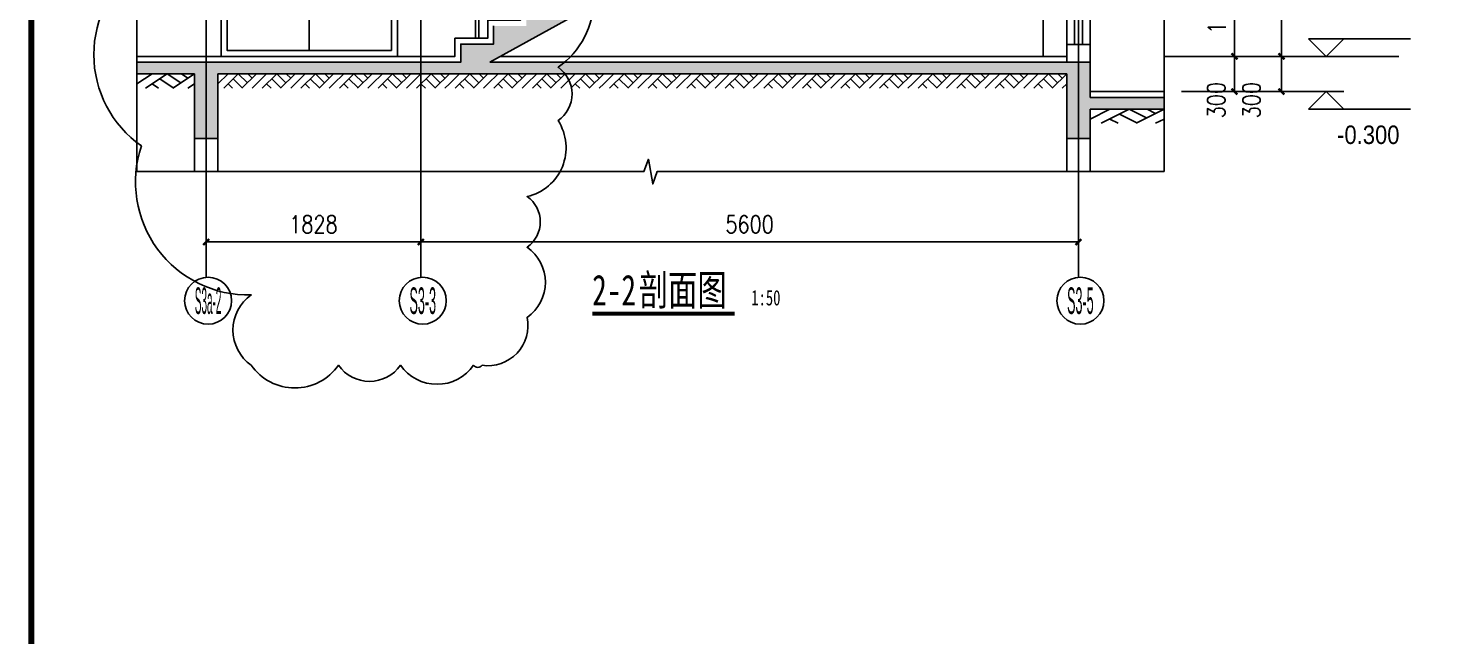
# Model space of a CAD drawing. Extents: x 718358 to 1668613, y -348838 to -159582.
# Drawn here: x 919552 to 931613, y -305044 to -299870 of the extents above; entities that cross this region are included whole.
import ezdxf
from ezdxf.enums import TextEntityAlignment as Align

# ---------------------------------------------------------------- set-up
doc = ezdxf.new("R2010")
doc.units = 0
doc.header["$LTSCALE"] = 1000
doc.linetypes.add('DOTE', pattern=[2.42, 2, -0.2, 0.02, -0.2])
doc.layers.add('建-修订云线', color=202, linetype='Continuous', plot=False)
for name, color, linetype in [('建-可见线', 7, 'Continuous'), ('建-图框', 4, 'Continuous'), ('建-墙体', 2, 'Continuous'), ('建-尺寸', 73, 'Continuous'), ('建-影线', 8, 'Continuous'), ('建-标高', 3, 'Continuous'), ('建-楼梯', 4, 'Continuous'), ('建-符号', 3, 'Continuous'), ('建-符号说明', 7, 'Continuous'), ('建-轴标', 3, 'Continuous'), ('建-轴网', 14, 'DOTE'), ('建-门窗', 4, 'Continuous')]:
    doc.layers.add(name, color=color, linetype=linetype)
doc.styles.add('_TCH_AXIS', font='gt宽度调整.shx', dxfattribs={"bigfont": 'gt国标汉字.shx'})
doc.styles.add('_TCH_DIM', font='gt单线西文.shx', dxfattribs={"width": 0.8, "bigfont": 'gt单线中文.shx'})
doc.styles.add('DIM_FONT', font='SIMPLEX.shx', dxfattribs={"width": 0.8, "bigfont": 'GBCBIG.shx'})
doc.styles.add('黑体字', font='simhei.ttf', dxfattribs={"width": 0.7})
doc.dimstyles.new('DIMN50', dxfattribs={"dimscale": 0.5, "dimtxt": 300, "dimasz": 100, "dimexe": 250, "dimexo": 300, "dimgap": 150, "dimtad": 1, "dimdec": 0, "dimzin": 0, "dimdsep": 46, "dimtxsty": 'DIM_FONT', "dimblk": 'ARCHTICK', "dimcen": 0.09, "dimdle": 1, "dimclrt": 7, "dimazin": 2, "dimtfac": 1, "dimtdec": 0, "dimtix": 1, "dimtmove": 2, "dimatfit": 3, "dimldrblk": 'ARCHTICK', "dimfxl": 1, "dimtolj": 1, "dimtzin": 0, "dimarcsym": 0})

# ---------------------------------------------------------------- blocks, each defined once
blk = doc.blocks.new('_ArchTick')
at = {"color": 0, "linetype": 'ByBlock', "const_width": 0.4}
blk.add_lwpolyline([(-0.5, -0.5), (0.5, 0.5)], dxfattribs=at)
blk = doc.blocks.new('*D3825')
at = {"layer": 'Defpoints', "color": 0, "transparency": 16777216}
for p in [(929223, -300109), (930223, -300109), (929223, -300409)]:
    blk.add_point(p, dxfattribs=at)
at = {"layer": '建-轴标', "color": 0, "lineweight": -2, "transparency": 16777216}
for p, q in [((929373, -300109), (930348, -300109)), ((930223, -300409), (930223, -300108)), ((929373, -300409), (930348, -300409))]:
    blk.add_line(p, q, dxfattribs=at)
at = {"layer": '建-轴标', "color": 0, "lineweight": -2, "transparency": 16777216, "xscale": 50, "yscale": 50, "zscale": 50}
for p, rotation in [((930223, -300109), 90), ((930223, -300409), 270)]:
    blk.add_blockref('_ArchTick', p, dxfattribs=dict(at, rotation=rotation))
at = {"layer": '建-轴标', "color": 7, "transparency": 16777216, "insert": (929968, -300482), "char_height": 150, "attachment_point": 5, "rotation": 90, "style": 'DIM_FONT'}
blk.add_mtext('\\A1;300', dxfattribs=at)
blk = doc.blocks.new('*D3826')
at = {"layer": 'Defpoints', "color": 0, "transparency": 16777216}
for p in [(929223, -295009), (930223, -295009), (929223, -300109)]:
    blk.add_point(p, dxfattribs=at)
at = {"layer": '建-轴标', "color": 0, "lineweight": -2, "transparency": 16777216}
for p, q in [((929373, -295009), (930348, -295009)), ((930223, -300109), (930223, -295008)), ((929373, -300109), (930348, -300109))]:
    blk.add_line(p, q, dxfattribs=at)
at = {"layer": '建-轴标', "color": 0, "lineweight": -2, "transparency": 16777216, "xscale": 50, "yscale": 50, "zscale": 50}
for p, rotation in [((930223, -295009), 90), ((930223, -300109), 270)]:
    blk.add_blockref('_ArchTick', p, dxfattribs=dict(at, rotation=rotation))
at = {"layer": '建-轴标', "color": 7, "transparency": 16777216, "insert": (930073, -297559), "char_height": 150, "attachment_point": 5, "rotation": 90, "style": 'DIM_FONT'}
blk.add_mtext('\\A1;5100', dxfattribs=at)
blk = doc.blocks.new('*D3827')
at = {"layer": 'Defpoints', "color": 0, "transparency": 16777216}
for p in [(929223, -300109), (929823, -300109), (929223, -300409)]:
    blk.add_point(p, dxfattribs=at)
at = {"layer": '建-尺寸', "color": 0, "lineweight": -2, "transparency": 16777216}
for p, q in [((929373, -300109), (929948, -300109)), ((929823, -300409), (929823, -300108)), ((929373, -300409), (929948, -300409))]:
    blk.add_line(p, q, dxfattribs=at)
at = {"layer": '建-尺寸', "color": 0, "lineweight": -2, "transparency": 16777216, "xscale": 50, "yscale": 50, "zscale": 50}
for p, rotation in [((929823, -300109), 90), ((929823, -300409), 270)]:
    blk.add_blockref('_ArchTick', p, dxfattribs=dict(at, rotation=rotation))
at = {"layer": '建-尺寸', "color": 7, "transparency": 16777216, "insert": (929668, -300482), "char_height": 150, "attachment_point": 5, "rotation": 90, "style": 'DIM_FONT'}
blk.add_mtext('\\A1;300', dxfattribs=at)
blk = doc.blocks.new('*D3828')
at = {"layer": 'Defpoints', "color": 0, "transparency": 16777216}
for p in [(929223, -298409), (929823, -298409), (929223, -300109)]:
    blk.add_point(p, dxfattribs=at)
at = {"layer": '建-尺寸', "color": 0, "lineweight": -2, "transparency": 16777216}
for p, q in [((929373, -298409), (929948, -298409)), ((929823, -300109), (929823, -298408)), ((929373, -300109), (929948, -300109))]:
    blk.add_line(p, q, dxfattribs=at)
at = {"layer": '建-尺寸', "color": 0, "lineweight": -2, "transparency": 16777216, "xscale": 50, "yscale": 50, "zscale": 50}
for p, rotation in [((929823, -298409), 90), ((929823, -300109), 270)]:
    blk.add_blockref('_ArchTick', p, dxfattribs=dict(at, rotation=rotation))
at = {"layer": '建-尺寸', "color": 7, "transparency": 16777216, "insert": (929673, -299259), "char_height": 150, "attachment_point": 5, "rotation": 90, "style": 'DIM_FONT'}
blk.add_mtext('\\A1;11X154.5=1700', dxfattribs=at)
blk = doc.blocks.new('*D3831')
at = {"layer": 'Defpoints', "color": 0, "transparency": 16777216}
for p in [(921066, -301090), (922894, -301090), (922894, -301690)]:
    blk.add_point(p, dxfattribs=at)
at = {"layer": '建-轴标', "color": 0, "lineweight": -2, "transparency": 16777216}
for p, q in [((921066, -301240), (921066, -301815)), ((922894, -301240), (922894, -301815)), ((921065, -301690), (922894, -301690))]:
    blk.add_line(p, q, dxfattribs=at)
at = {"layer": '建-轴标', "color": 0, "lineweight": -2, "transparency": 16777216, "xscale": 50, "yscale": 50, "zscale": 50, "rotation": 180}
blk.add_blockref('_ArchTick', (921066, -301690), dxfattribs=at)
at = {"layer": '建-轴标', "color": 0, "lineweight": -2, "transparency": 16777216, "xscale": 50, "yscale": 50, "zscale": 50}
blk.add_blockref('_ArchTick', (922894, -301690), dxfattribs=at)
at = {"layer": '建-轴标', "color": 7, "transparency": 16777216, "insert": (921980, -301540), "char_height": 150, "attachment_point": 5, "style": 'DIM_FONT'}
blk.add_mtext('\\A1;1828', dxfattribs=at)
blk = doc.blocks.new('*D3832')
at = {"layer": 'Defpoints', "color": 0, "transparency": 16777216}
for p in [(922894, -301090), (928494, -301090), (928494, -301690)]:
    blk.add_point(p, dxfattribs=at)
at = {"layer": '建-轴标', "color": 0, "lineweight": -2, "transparency": 16777216}
for p, q in [((922894, -301240), (922894, -301815)), ((928494, -301240), (928494, -301815)), ((922893, -301690), (928494, -301690))]:
    blk.add_line(p, q, dxfattribs=at)
at = {"layer": '建-轴标', "color": 0, "lineweight": -2, "transparency": 16777216, "xscale": 50, "yscale": 50, "zscale": 50, "rotation": 180}
blk.add_blockref('_ArchTick', (922894, -301690), dxfattribs=at)
at = {"layer": '建-轴标', "color": 0, "lineweight": -2, "transparency": 16777216, "xscale": 50, "yscale": 50, "zscale": 50}
blk.add_blockref('_ArchTick', (928494, -301690), dxfattribs=at)
at = {"layer": '建-轴标', "color": 7, "transparency": 16777216, "insert": (925694, -301540), "char_height": 150, "attachment_point": 5, "style": 'DIM_FONT'}
blk.add_mtext('\\A1;5600', dxfattribs=at)

msp = doc.modelspace()

# ---------------------------------------------------------------- hatches: boundary and pattern name
at = {"layer": '建-影线'}
h = msp.add_hatch(dxfattribs=at)
h.set_pattern_fill('钢筋混凝土', color=256, scale=50, style=0)
h.set_pattern_definition([(45, (-24433.87, 71430.08), (-88.388348, 88.388348), []), (50, (-24433.87, 71430.08), (358.63009, -31.37607), [37.5, -412.5]), (355, (-24433.87, 71430.08), (-69.37567, 376.09607), [30, -330]), (100.4514, (-24403.98, 71427.46), (289.25469, 344.71977), [31.8701, -350.57106]), (46.1842, (-24433.87, 71530.08), (533.62052, -82.7595), [56.25, -618.75]), (96.6356, (-24389.4, 71523.2), (467.33135, 487.05894), [47.80514, -525.8565]), (351.1842, (-24433.87, 71530.1), (467.33097, 487.0593), [45, -495]), (21, (-24383.87, 71505.08), (298.45353, -201.309445), [37.5, -412.5]), (326, (-24383.87, 71505.08), (121.65767, 362.57502), [30, -330]), (71.4514, (-24359, 71488.3), (420.11131, 161.26525), [31.8701, -350.57106]), (37.5, (-24433.87, 71430.08), (6.079928, 166.446927), [0, -326, 0, -335, 0, -331.25]), (7.5, (-24433.87, 71430.08), (131.53477, 197.205856), [0, -191, 0, -318.5, 0, -126.25]), (327.5, (-24545.37, 71430.08), (266.911218, -11.277436), [0, -125, 0, -390, 0, -517.5]), (317.5, (-24595.37, 71430.08), (291.593085, 50.05249), [0, -162.5, 0, -259, 0, -367.5])])
h.paths.add_polyline_path([(920965.9, -300258.9), (920965.9, -300808.9), (921065.9, -300808.9), (921065.9, -300158.9), (920476.8, -300158.9), (920476.8, -300258.9)])
h.paths.add_polyline_path([(921165.9, -300258.9), (922894, -300258.9), (922894, -300158.9), (921065.9, -300158.9), (921065.9, -300808.9), (921165.9, -300808.9)])
h.paths.add_polyline_path([(923482.3, -300158.9), (926033.9, -298750.5), (926033.9, -298858.9), (926233.9, -298858.9), (926233.9, -298558.9), (928194, -298558.9), (928194, -298858.9), (928394, -298858.9), (928394, -298458.9), (926033.9, -298458.9), (926033.9, -298613.4), (925753.9, -298613.4), (925753.9, -298768), (925473.9, -298768), (925473.9, -298922.5), (925193.9, -298922.5), (925193.9, -299077), (924913.9, -299077), (924913.9, -299231.6), (924633.9, -299231.6), (924633.9, -299386.1), (924353.9, -299386.1), (924353.9, -299540.7), (924073.9, -299540.7), (924073.9, -299695.2), (923793.9, -299695.2), (923793.9, -299849.8), (923513.9, -299849.8), (923513.9, -300004.3), (923233.9, -300004.3), (923233.9, -300158.9), (922894, -300158.9), (922894, -300258.9), (923301.1, -300258.9), (928394, -300258.9), (928394, -300808.9), (928494, -300808.9), (928494, -300158.9)])
h.paths.add_polyline_path([(929222.9, -300558.9), (929222.9, -300458.9), (928594, -300458.9), (928594, -300158.9), (928494, -300158.9), (928494, -300808.9), (928594, -300808.9), (928594, -300558.9)])

# ---------------------------------------------------------------- linework, layer by layer
at = {"layer": '建-修订云线'}
msp.add_lwpolyline([(924063.1, -299028, -0.5205671), (924063.1, -300201.6, -0.5205671), (924063.1, -300656.7, -0.5205671), (923799.4, -301303.3, -0.5205671), (923799.4, -301734.5, -0.5205671), (923799.4, -302333.2, -0.5205671), (923415.8, -302740.4, -0.5205671), (923343.9, -302740.4, -0.5205671), (922720.5, -302740.4, -0.5205671), (922193.1, -302740.4, -0.5205671), (921449.9, -302740.4, -0.5205671), (921449.9, -302141.6, -0.5205671), (920514.9, -300872.2, -0.5205671), (920514.9, -299315.4, -0.5205671)], format="xyb", dxfattribs=at)
at = {"layer": '建-可见线'}
for p, q in [((928194, -298558.9), (928194, -300108.9)), ((923572.9, -300108.9), (928394, -300108.9)), ((928594, -300408.9), (929222.9, -300408.9))]:
    msp.add_line(p, q, dxfattribs=at)
msp.add_lwpolyline([(921194.3, -298008.9), (922694.3, -298008.9), (922694.3, -300108.9), (921194.3, -300108.9)], close=True, dxfattribs=at)
msp.add_lwpolyline([(920476.8, -300108.9), (923183.9, -300108.9), (923183.9, -299954.3), (923463.9, -299954.3), (923463.9, -299799.8), (923743.9, -299799.8), (923743.9, -299645.2), (924023.9, -299645.2), (924023.9, -299490.7), (924303.9, -299490.7), (924303.9, -299336.1), (924583.9, -299336.1), (924583.9, -299181.6), (924863.9, -299181.6), (924863.9, -299027), (925143.9, -299027), (925143.9, -298872.5), (925423.9, -298872.5), (925423.9, -298718), (925703.9, -298718), (925703.9, -298563.4), (925983.9, -298563.4), (925983.9, -298408.9), (928394, -298408.9)], dxfattribs=at)
at = {"layer": '建-图框', "const_width": 50}
msp.add_lwpolyline([(919576.8, -318814.4), (970376.8, -318814.4), (970376.8, -290114.4), (919576.8, -290114.4)], close=True, dxfattribs=at)
at = {"layer": '建-墙体'}
for p, q in [((928394, -300008.9), (928594, -300008.9)), ((928394, -300008.9), (928394, -300158.9)), ((928594, -300008.9), (928594, -300158.9)), ((923482.3, -300158.9), (928594, -300158.9)), ((928594, -300458.9), (928594, -300158.9)), ((920476.8, -300258.9), (920965.9, -300258.9)), ((920965.9, -300258.9), (920965.9, -301090.2)), ((921165.9, -300258.9), (928394, -300258.9)), ((921165.9, -301090.2), (921165.9, -300258.9)), ((922418.9, -300258.9), (923301.1, -300258.9)), ((928394, -300258.9), (928394, -301090.2)), ((928594, -300458.9), (929222.9, -300458.9)), ((928594, -300558.9), (929222.9, -300558.9)), ((928594, -301090.2), (928594, -300558.9)), ((920965.9, -300808.9), (921165.9, -300808.9)), ((928394, -300808.9), (928594, -300808.9))]:
    msp.add_line(p, q, dxfattribs=at)
for points in [[(923482.3, -300158.9), (926033.9, -298750.5), (926033.9, -298858.9), (926233.9, -298858.9), (926233.9, -298558.9), (928194, -298558.9)], [(920476.8, -300158.9), (923233.9, -300158.9), (923233.9, -300004.3), (923513.9, -300004.3), (923513.9, -299849.8)]]:
    msp.add_lwpolyline(points, dxfattribs=at)
at = {"layer": '建-影线'}
for p, q in [((920476.8, -300342.9), (920606, -300258.9)), ((920550.6, -300378.9), (920735.2, -300258.9)), ((920670.6, -300300.9), (920785.9, -300375.9)), ((920735.2, -300258.9), (920850.5, -300333.9)), ((920781.3, -300378.9), (920965.9, -300258.9)), ((920855.1, -300258.9), (920910.5, -300294.9)), ((921165.9, -300342.9), (921252.6, -300258.9)), ((921215.5, -300378.9), (921339.4, -300258.9)), ((921296, -300300.9), (921373.5, -300375.9)), ((921339.4, -300258.9), (921416.9, -300333.9)), ((921370.4, -300378.9), (921494.4, -300258.9)), ((921420, -300258.9), (921457.2, -300294.9)), ((921494.4, -300342.9), (921581.2, -300258.9)), ((921544, -300378.9), (921668, -300258.9)), ((921624.6, -300300.9), (921702.1, -300375.9)), ((921668, -300258.9), (921745.5, -300333.9)), ((921699, -300378.9), (921823, -300258.9)), ((921748.6, -300258.9), (921785.8, -300294.9)), ((921823, -300342.9), (921909.7, -300258.9)), ((921872.6, -300378.9), (921996.5, -300258.9)), ((921953.1, -300300.9), (922030.6, -300375.9)), ((921996.5, -300258.9), (922074, -300333.9)), ((922027.5, -300378.9), (922151.5, -300258.9)), ((922077.1, -300258.9), (922114.3, -300294.9)), ((922151.5, -300342.9), (922238.3, -300258.9)), ((922201.1, -300378.9), (922325.1, -300258.9)), ((922281.7, -300300.9), (922359.2, -300375.9)), ((922325.1, -300258.9), (922402.6, -300333.9)), ((922356.1, -300378.9), (922480.1, -300258.9)), ((922405.7, -300258.9), (922442.9, -300294.9)), ((922480.1, -300342.9), (922566.8, -300258.9)), ((922529.7, -300378.9), (922653.6, -300258.9)), ((922610.2, -300300.9), (922687.7, -300375.9)), ((922653.6, -300258.9), (922731.1, -300333.9)), ((922684.6, -300378.9), (922808.6, -300258.9)), ((922734.2, -300258.9), (922771.4, -300294.9)), ((922808.6, -300342.9), (922895.4, -300258.9)), ((922858.2, -300378.9), (922982.2, -300258.9)), ((922938.8, -300300.9), (923016.3, -300375.9)), ((922982.2, -300258.9), (923059.7, -300333.9)), ((923013.2, -300378.9), (923137.2, -300258.9)), ((923062.8, -300258.9), (923100, -300294.9)), ((923137.2, -300342.9), (923223.9, -300258.9)), ((923186.8, -300378.9), (923310.7, -300258.9)), ((923267.3, -300300.9), (923344.8, -300375.9)), ((923310.7, -300258.9), (923388.2, -300333.9)), ((923341.7, -300378.9), (923465.7, -300258.9)), ((923391.3, -300258.9), (923428.5, -300294.9)), ((923465.7, -300342.9), (923552.5, -300258.9)), ((923515.3, -300378.9), (923639.3, -300258.9)), ((923595.9, -300300.9), (923673.4, -300375.9)), ((923639.3, -300258.9), (923716.8, -300333.9)), ((923670.3, -300378.9), (923794.3, -300258.9)), ((923719.9, -300258.9), (923757.1, -300294.9)), ((923794.3, -300342.9), (923881, -300258.9)), ((923843.9, -300378.9), (923967.8, -300258.9)), ((923924.4, -300300.9), (924001.9, -300375.9)), ((923967.8, -300258.9), (924045.3, -300333.9)), ((923998.8, -300378.9), (924122.8, -300258.9)), ((924048.4, -300258.9), (924085.6, -300294.9)), ((924122.8, -300342.9), (924209.6, -300258.9)), ((924172.4, -300378.9), (924296.4, -300258.9)), ((924253, -300300.9), (924330.5, -300375.9)), ((924296.4, -300258.9), (924373.9, -300333.9)), ((924327.4, -300378.9), (924451.4, -300258.9)), ((924377, -300258.9), (924414.2, -300294.9)), ((924451.4, -300342.9), (924538.1, -300258.9)), ((924500.9, -300378.9), (924624.9, -300258.9)), ((924581.5, -300300.9), (924659, -300375.9)), ((924624.9, -300258.9), (924702.4, -300333.9)), ((924655.9, -300378.9), (924779.9, -300258.9)), ((924705.5, -300258.9), (924742.7, -300294.9)), ((924779.9, -300342.9), (924866.7, -300258.9)), ((924829.5, -300378.9), (924953.5, -300258.9)), ((924910.1, -300300.9), (924987.6, -300375.9)), ((924953.5, -300258.9), (925031, -300333.9)), ((924984.5, -300378.9), (925108.5, -300258.9)), ((925034.1, -300258.9), (925071.3, -300294.9)), ((925108.5, -300342.9), (925195.2, -300258.9)), ((925158, -300378.9), (925282, -300258.9)), ((925238.6, -300300.9), (925316.1, -300375.9)), ((925282, -300258.9), (925359.5, -300333.9)), ((925313, -300378.9), (925437, -300258.9)), ((925362.6, -300258.9), (925399.8, -300294.9)), ((925437, -300342.9), (925523.8, -300258.9)), ((925486.6, -300378.9), (925610.6, -300258.9)), ((925567.2, -300300.9), (925644.7, -300375.9)), ((925610.6, -300258.9), (925688.1, -300333.9)), ((925641.6, -300378.9), (925765.6, -300258.9)), ((925691.2, -300258.9), (925728.4, -300294.9)), ((925765.6, -300342.9), (925852.3, -300258.9)), ((925815.1, -300378.9), (925939.1, -300258.9)), ((925895.7, -300300.9), (925973.2, -300375.9)), ((925939.1, -300258.9), (926016.6, -300333.9)), ((925970.1, -300378.9), (926094.1, -300258.9)), ((926019.7, -300258.9), (926056.9, -300294.9)), ((926094.1, -300342.9), (926180.9, -300258.9)), ((926143.7, -300378.9), (926267.7, -300258.9)), ((926224.3, -300300.9), (926301.8, -300375.9)), ((926267.7, -300258.9), (926345.2, -300333.9)), ((926298.7, -300378.9), (926422.7, -300258.9)), ((926348.3, -300258.9), (926385.5, -300294.9)), ((926422.7, -300342.9), (926509.4, -300258.9)), ((926472.2, -300378.9), (926596.2, -300258.9)), ((926552.8, -300300.9), (926630.3, -300375.9)), ((926596.2, -300258.9), (926673.7, -300333.9)), ((926627.2, -300378.9), (926751.2, -300258.9)), ((926676.8, -300258.9), (926714, -300294.9)), ((926751.2, -300342.9), (926838, -300258.9)), ((926800.8, -300378.9), (926924.8, -300258.9)), ((926881.4, -300300.9), (926958.9, -300375.9)), ((926924.8, -300258.9), (927002.3, -300333.9)), ((926955.8, -300378.9), (927079.8, -300258.9)), ((927005.4, -300258.9), (927042.6, -300294.9)), ((927079.8, -300342.9), (927166.5, -300258.9)), ((927129.3, -300378.9), (927253.3, -300258.9)), ((927209.9, -300300.9), (927287.4, -300375.9)), ((927253.3, -300258.9), (927330.8, -300333.9)), ((927284.3, -300378.9), (927408.3, -300258.9)), ((927333.9, -300258.9), (927371.1, -300294.9)), ((927408.3, -300342.9), (927495.1, -300258.9)), ((927457.9, -300378.9), (927581.9, -300258.9)), ((927538.5, -300300.9), (927616, -300375.9)), ((927581.9, -300258.9), (927659.4, -300333.9)), ((927612.9, -300378.9), (927736.9, -300258.9)), ((927662.5, -300258.9), (927699.7, -300294.9)), ((927736.9, -300342.9), (927823.6, -300258.9)), ((927786.4, -300378.9), (927910.4, -300258.9)), ((927867, -300300.9), (927944.5, -300375.9)), ((927910.4, -300258.9), (927987.9, -300333.9)), ((927941.4, -300378.9), (928065.4, -300258.9)), ((927991, -300258.9), (928028.2, -300294.9)), ((928065.4, -300342.9), (928152.2, -300258.9)), ((928115, -300378.9), (928239, -300258.9)), ((928195.6, -300300.9), (928273.1, -300375.9)), ((928239, -300258.9), (928316.5, -300333.9)), ((928270, -300378.9), (928394, -300258.9)), ((928319.6, -300258.9), (928356.8, -300294.9)), ((920606, -300342.9), (920661.3, -300378.9)), ((920910.5, -300378.9), (920965.9, -300342.9)), ((921252.6, -300342.9), (921289.8, -300378.9)), ((921457.2, -300378.9), (921494.4, -300342.9)), ((921581.2, -300342.9), (921618.4, -300378.9)), ((921785.8, -300378.9), (921823, -300342.9)), ((921909.7, -300342.9), (921946.9, -300378.9)), ((922114.3, -300378.9), (922151.5, -300342.9)), ((922238.3, -300342.9), (922275.5, -300378.9)), ((922442.9, -300378.9), (922480.1, -300342.9)), ((922566.8, -300342.9), (922604, -300378.9)), ((922771.4, -300378.9), (922808.6, -300342.9)), ((922895.4, -300342.9), (922932.6, -300378.9)), ((923100, -300378.9), (923137.2, -300342.9)), ((923223.9, -300342.9), (923261.1, -300378.9)), ((923428.5, -300378.9), (923465.7, -300342.9)), ((923552.5, -300342.9), (923589.7, -300378.9)), ((923757.1, -300378.9), (923794.3, -300342.9)), ((923881, -300342.9), (923918.2, -300378.9)), ((924085.6, -300378.9), (924122.8, -300342.9)), ((924209.6, -300342.9), (924246.8, -300378.9)), ((924414.2, -300378.9), (924451.4, -300342.9)), ((924538.1, -300342.9), (924575.3, -300378.9)), ((924742.7, -300378.9), (924779.9, -300342.9)), ((924866.7, -300342.9), (924903.9, -300378.9)), ((925071.3, -300378.9), (925108.5, -300342.9)), ((925195.2, -300342.9), (925232.4, -300378.9)), ((925399.8, -300378.9), (925437, -300342.9)), ((925523.8, -300342.9), (925561, -300378.9)), ((925728.4, -300378.9), (925765.6, -300342.9)), ((925852.3, -300342.9), (925889.5, -300378.9)), ((926056.9, -300378.9), (926094.1, -300342.9)), ((926180.9, -300342.9), (926218.1, -300378.9)), ((926385.5, -300378.9), (926422.7, -300342.9)), ((926509.4, -300342.9), (926546.6, -300378.9)), ((926714, -300378.9), (926751.2, -300342.9)), ((926838, -300342.9), (926875.2, -300378.9)), ((927042.6, -300378.9), (927079.8, -300342.9)), ((927166.5, -300342.9), (927203.7, -300378.9)), ((927371.1, -300378.9), (927408.3, -300342.9)), ((927495.1, -300342.9), (927532.3, -300378.9)), ((927699.7, -300378.9), (927736.9, -300342.9)), ((927823.6, -300342.9), (927860.8, -300378.9)), ((928028.2, -300378.9), (928065.4, -300342.9)), ((928152.2, -300342.9), (928189.4, -300378.9)), ((928356.8, -300378.9), (928394, -300342.9)), ((928594, -300642.9), (928760.1, -300558.9)), ((928688.9, -300678.9), (928926.2, -300558.9)), ((928926.2, -300558.9), (929074.6, -300633.9)), ((928985.6, -300678.9), (929222.9, -300558.9)), ((929080.5, -300558.9), (929151.7, -300594.9)), ((928760.1, -300642.9), (928831.3, -300678.9)), ((928843.2, -300600.9), (928991.5, -300675.9)), ((929151.7, -300678.9), (929222.9, -300642.9))]:
    msp.add_line(p, q, dxfattribs=at)
at = {"layer": '建-标高'}
for p, q in [((930604.2, -300108.9), (930454.2, -299958.9)), ((930454.2, -299958.9), (931321.8, -299958.9)), ((930604.2, -300108.9), (930754.2, -299958.9)), ((930254.2, -300108.9), (930754.2, -300108.9)), ((930254.2, -300408.9), (930754.2, -300408.9)), ((930604.2, -300408.9), (930454.2, -300558.9)), ((930604.2, -300408.9), (930754.2, -300558.9)), ((930454.2, -300558.9), (931321.8, -300558.9))]:
    msp.add_line(p, q, dxfattribs=at)
at = {"layer": '建-楼梯'}
for p, q in [((923388.9, -299954.3), (923388.9, -298978.8)), ((923358.9, -299954.3), (923358.9, -298995.3))]:
    msp.add_line(p, q, dxfattribs=at)
at = {"layer": '建-符号'}
for points in [[(920476.8, -292241.9), (920476.8, -296609.8), (920581.8, -296648), (920371.8, -296685), (920476.8, -296722.3), (920476.8, -301090.2)], [(929222.9, -301090.2), (929222.9, -296722.3), (929117.9, -296684.1), (929327.9, -296647.1), (929222.9, -296609.8), (929222.9, -292241.9)], [(920476.8, -301090.2), (924793.6, -301090.2), (924831.8, -300985.2), (924868.8, -301195.2), (924906.1, -301090.2), (929222.9, -301090.2)]]:
    msp.add_lwpolyline(points, dxfattribs=at)
at = {"layer": '建-符号', "const_width": 35}
msp.add_lwpolyline([(924353.5, -302300.3), (925567.8, -302300.3)], dxfattribs=at)
at = {"layer": '建-轴标'}
for p, q in [((921065.9, -301090.2), (921065.9, -301990.9)), ((922894, -301090.2), (922894, -301990.9)), ((928494, -301090.2), (928494, -301990.9))]:
    msp.add_line(p, q, dxfattribs=at)
for centre in [(921082.7, -302190.2), (922910.7, -302190.2), (928510.5, -302190.2)]:
    msp.add_circle(centre, 200, dxfattribs=at)
at = {"layer": '建-轴网'}
for p, q in [((921065.9, -301090.2), (921065.9, -292241.9)), ((922894, -301090.2), (922894, -292241.9)), ((928494, -301090.2), (928494, -292241.9)), ((929222.9, -300108.9), (931321.8, -300108.9))]:
    msp.add_line(p, q, dxfattribs=at)
at = {"layer": '建-门窗'}
for p, q in [((928394, -297108.9), (928394, -300008.9)), ((928460.6, -297108.9), (928460.6, -300008.9)), ((928527.3, -297108.9), (928527.3, -300008.9)), ((928594, -297108.9), (928594, -300008.9)), ((921944.3, -298058.9), (921944.3, -300058.9))]:
    msp.add_line(p, q, dxfattribs=at)
msp.add_lwpolyline([(921244.3, -298058.9), (922644.3, -298058.9), (922644.3, -300058.9), (921244.3, -300058.9)], close=True, dxfattribs=at)

# ---------------------------------------------------------------- texts
at = {"layer": '建-符号说明'}
for s, height, style, width, p in [('-0.300', 157.5, '_TCH_DIM', 0.888889, (930697.1, -300855.6)), ('2-2', 261.39, '黑体字', 0.7, (924353.5, -302230.3)), ('剖面图', 261.39, '黑体字', 0.7, (924750.4, -302230.3)), ('1:50', 130.7, '黑体字', 0.7, (925707.8, -302230.3))]:
    msp.add_text(s, height=height, dxfattribs=dict(at, style=style, width=width)).set_placement(p)
at = {"layer": '建-轴标', "style": '_TCH_AXIS'}
for s, width, p, p2 in [('S3a-2', 0.212121, (920969.5, -302303.3), (921195.8, -302303.3)), ('S3-3', 0.2625, (922797.6, -302303.3), (923023.9, -302303.3)), ('S3-5', 0.2625, (928397.4, -302303.3), (928623.6, -302303.3))]:
    msp.add_text(s, height=226.27, dxfattribs=dict(at, width=width)).set_placement(p, p2, align=Align.FIT)

# ---------------------------------------------------------------- dimensions: what is measured, and where the dimension line sits
at = {"layer": '建-尺寸'}
dim = msp.add_aligned_dim(p1=(929222.9, -300108.9), p2=(929222.9, -298408.9), distance=-600, text='11X154.5=1700', dimstyle='DIMN50', dxfattribs=at)
dim.commit()
dim.dimension.update_dxf_attribs({"geometry": '*D3828', "text_midpoint": (929672.9, -299258.9)})
dim = msp.add_linear_dim(base=(929822.9, -300108.9), p1=(929222.9, -300408.9), p2=(929222.9, -300108.9), angle=90, dimstyle='DIMN50', dxfattribs=at)
dim.commit()
dim.dimension.update_dxf_attribs({"geometry": '*D3827', "text_midpoint": (929667.9, -300482.3), "dimtype": 161})
at = {"layer": '建-轴标'}
for p1, p2, distance, picture, middle in [((929222.9, -300108.9), (929222.9, -295008.9), -1000, '*D3826', (930072.9, -297558.9)), ((921065.9, -301090.2), (922894, -301090.2), -600, '*D3831', (921979.9, -301540.2)), ((922894, -301090.2), (928494, -301090.2), -600, '*D3832', (925694, -301540.2))]:
    dim = msp.add_aligned_dim(p1=p1, p2=p2, distance=distance, dimstyle='DIMN50', dxfattribs=at)
    dim.commit()
    dim.dimension.update_dxf_attribs({"geometry": picture, "text_midpoint": middle})
dim = msp.add_linear_dim(base=(930222.9, -300108.9), p1=(929222.9, -300408.9), p2=(929222.9, -300108.9), angle=90, dimstyle='DIMN50', dxfattribs=at)
dim.commit()
dim.dimension.update_dxf_attribs({"geometry": '*D3825', "text_midpoint": (929967.9, -300482.3), "dimtype": 161})

doc.saveas('drawing.dxf')
